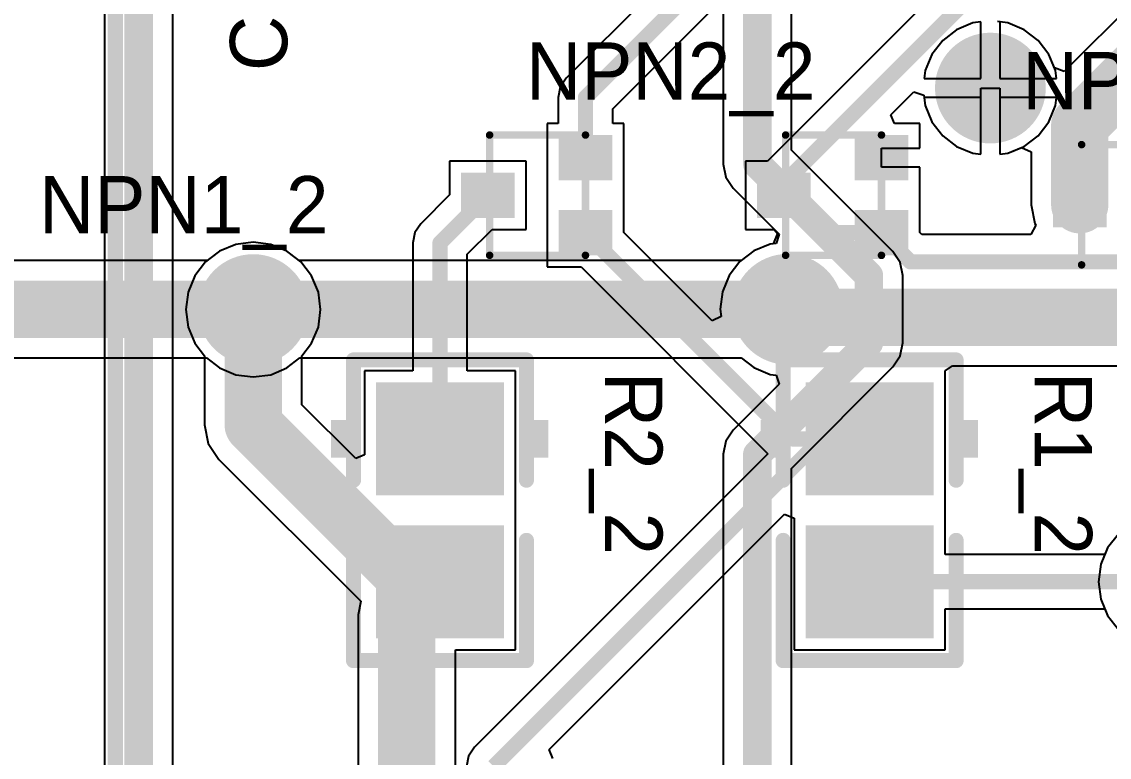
# Model space of a CAD drawing. Header units: millimetres. Extents: x 0.67 to 7.75, y 0.64 to 6.06.
# Drawn here: x 2.979 to 3.548, y 1.546 to 1.931 of the extents above; entities that cross this region are included whole.
import ezdxf

# ---------------------------------------------------------------- set-up
doc = ezdxf.new("R2010")
doc.units = ezdxf.units.MM
doc.header["$MEASUREMENT"] = 0
for name, color, linetype in [('BottomLayer', 5, 'Continuous'), ('BottomSolder', 6, 'Continuous'), ('MultiLayer', 9, 'Continuous'), ('TopLayer', 1, 'Continuous'), ('TopOverlay', 2, 'Continuous'), ('TopPaste', 8, 'Continuous'), ('TopSolder', 216, 'Continuous'), ('ViaHoleLayer', 16, 'Continuous')]:
    doc.layers.add(name, color=color, linetype=linetype)

# ---------------------------------------------------------------- blocks, each defined once
blk = doc.blocks.new('CC2012_0805_71')
at = {"layer": 'TopLayer'}
for points in [[(-0.06299, -0.02953), (-0.01181, -0.02953), (-0.06299, 0.02953), (-0.01181, 0.02953)], [(0.01181, -0.02953), (0.06299, -0.02953), (0.01181, 0.02953), (0.06299, 0.02953)]]:
    blk.add_solid(points, dxfattribs=at)
at = {"layer": 'TopOverlay', "const_width": 0.00787}
for points in [[(-0.07874, -0.04528), (-0.07874, 0.04528)], [(-0.01575, 0.04528), (-0.07874, 0.04528)], [(0.07874, 0.04528), (0.01575, 0.04528)], [(0.07874, -0.04528), (0.07874, 0.04528)], [(-0.01575, -0.04528), (-0.07874, -0.04528)], [(0.07874, -0.04528), (0.01575, -0.04528)]]:
    blk.add_lwpolyline(points, dxfattribs=at)
at = {"layer": 'TopOverlay', "const_width": 0.00394}
for points in [[(-0.08071, 0.04528, 1), (-0.07677, 0.04528, 1)], [(-0.08071, 0.04528, 1), (-0.07677, 0.04528, 1)], [(-0.01772, 0.04528, 1), (-0.01378, 0.04528, 1)], [(0.01378, 0.04528, 1), (0.01772, 0.04528, 1)], [(0.07677, 0.04528, 1), (0.08071, 0.04528, 1)], [(0.07677, 0.04528, 1), (0.08071, 0.04528, 1)], [(-0.08071, -0.04528, 1), (-0.07677, -0.04528, 1)], [(-0.08071, -0.04528, 1), (-0.07677, -0.04528, 1)], [(-0.01772, -0.04528, 1), (-0.01378, -0.04528, 1)], [(0.01378, -0.04528, 1), (0.01772, -0.04528, 1)], [(0.07677, -0.04528, 1), (0.08071, -0.04528, 1)], [(0.07677, -0.04528, 1), (0.08071, -0.04528, 1)]]:
    blk.add_lwpolyline(points, format="xyb", close=True, dxfattribs=at)
at = {"layer": 'TopOverlay'}
for points in [[(-0.04731, 0.04882), (-0.02762, 0.04882), (-0.04731, 0.05669), (-0.02762, 0.05669)], [(-0.04725, -0.05702), (-0.02756, -0.05702), (-0.04725, -0.04915), (-0.02756, -0.04915)]]:
    blk.add_solid(points, dxfattribs=at)
at = {"layer": 'TopPaste'}
for points in [[(-0.06299, -0.02953), (-0.01181, -0.02953), (-0.06299, 0.02953), (-0.01181, 0.02953)], [(0.01181, -0.02953), (0.06299, -0.02953), (0.01181, 0.02953), (0.06299, 0.02953)]]:
    blk.add_solid(points, dxfattribs=at)
at = {"layer": 'TopSolder'}
for points in [[(-0.06699, -0.03353), (-0.00781, -0.03353), (-0.06699, 0.03353), (-0.00781, 0.03353)], [(0.00781, -0.03353), (0.06699, -0.03353), (0.00781, 0.03353), (0.06699, 0.03353)]]:
    blk.add_solid(points, dxfattribs=at)
blk = doc.blocks.new('CC2012_0805_72')
at = {"layer": 'TopLayer'}
for points in [[(-0.06299, -0.02953), (-0.01181, -0.02953), (-0.06299, 0.02953), (-0.01181, 0.02953)], [(0.01181, -0.02953), (0.06299, -0.02953), (0.01181, 0.02953), (0.06299, 0.02953)]]:
    blk.add_solid(points, dxfattribs=at)
at = {"layer": 'TopOverlay', "const_width": 0.00787}
for points in [[(-0.07874, -0.04528), (-0.07874, 0.04528)], [(-0.01575, 0.04528), (-0.07874, 0.04528)], [(0.07874, 0.04528), (0.01575, 0.04528)], [(0.07874, -0.04528), (0.07874, 0.04528)], [(-0.01575, -0.04528), (-0.07874, -0.04528)], [(0.07874, -0.04528), (0.01575, -0.04528)]]:
    blk.add_lwpolyline(points, dxfattribs=at)
at = {"layer": 'TopOverlay', "const_width": 0.00394}
for points in [[(-0.08071, 0.04528, 1), (-0.07677, 0.04528, 1)], [(-0.08071, 0.04528, 1), (-0.07677, 0.04528, 1)], [(-0.01772, 0.04528, 1), (-0.01378, 0.04528, 1)], [(0.01378, 0.04528, 1), (0.01772, 0.04528, 1)], [(0.07677, 0.04528, 1), (0.08071, 0.04528, 1)], [(0.07677, 0.04528, 1), (0.08071, 0.04528, 1)], [(-0.08071, -0.04528, 1), (-0.07677, -0.04528, 1)], [(-0.08071, -0.04528, 1), (-0.07677, -0.04528, 1)], [(-0.01772, -0.04528, 1), (-0.01378, -0.04528, 1)], [(0.01378, -0.04528, 1), (0.01772, -0.04528, 1)], [(0.07677, -0.04528, 1), (0.08071, -0.04528, 1)], [(0.07677, -0.04528, 1), (0.08071, -0.04528, 1)]]:
    blk.add_lwpolyline(points, format="xyb", close=True, dxfattribs=at)
at = {"layer": 'TopOverlay'}
for points in [[(-0.04731, 0.04882), (-0.02762, 0.04882), (-0.04731, 0.05669), (-0.02762, 0.05669)], [(-0.04724, -0.05702), (-0.02756, -0.05702), (-0.04724, -0.04915), (-0.02756, -0.04915)]]:
    blk.add_solid(points, dxfattribs=at)
at = {"layer": 'TopPaste'}
for points in [[(-0.06299, -0.02953), (-0.01181, -0.02953), (-0.06299, 0.02953), (-0.01181, 0.02953)], [(0.01181, -0.02953), (0.06299, -0.02953), (0.01181, 0.02953), (0.06299, 0.02953)]]:
    blk.add_solid(points, dxfattribs=at)
at = {"layer": 'TopSolder'}
for points in [[(-0.06699, -0.03353), (-0.00781, -0.03353), (-0.06699, 0.03353), (-0.00781, 0.03353)], [(0.00781, -0.03353), (0.06699, -0.03353), (0.00781, 0.03353), (0.06699, 0.03353)]]:
    blk.add_solid(points, dxfattribs=at)
blk = doc.blocks.new('MMBT3904T_75')
at = {"layer": 'TopLayer'}
for points in [[(0.00787, -0.01004), (0.00787, 0.01004), (-0.00787, -0.01004), (-0.00787, 0.01004)], [(-0.01181, -0.06122), (-0.01181, -0.04114), (-0.02756, -0.06122), (-0.02756, -0.04114)], [(0.02756, -0.06122), (0.02756, -0.04114), (0.01181, -0.06122), (0.01181, -0.04114)]]:
    blk.add_solid(points, dxfattribs=at)
at = {"layer": 'TopOverlay', "const_width": 0.00394}
for points in [[(-0.0315, -0.00098), (0.0315, -0.00098)], [(-0.0315, -0.00098), (-0.0315, -0.05118)], [(0.0315, -0.00098), (0.0315, -0.05118)], [(-0.0315, -0.05118), (0.0315, -0.05118)]]:
    blk.add_lwpolyline(points, dxfattribs=at)
at = {"layer": 'TopOverlay', "const_width": 0.00197}
for points in [[(-0.03248, -0.00098, 1), (-0.03051, -0.00098, 1)], [(-0.03248, -0.00098, 1), (-0.03051, -0.00098, 1)], [(0.03051, -0.00098, 1), (0.03248, -0.00098, 1)], [(0.03051, -0.00098, 1), (0.03248, -0.00098, 1)], [(-0.03248, -0.05118, 1), (-0.03051, -0.05118, 1)], [(-0.03248, -0.05118, 1), (-0.03051, -0.05118, 1)], [(0.03051, -0.05118, 1), (0.03248, -0.05118, 1)], [(0.03051, -0.05118, 1), (0.03248, -0.05118, 1)]]:
    blk.add_lwpolyline(points, format="xyb", close=True, dxfattribs=at)
at = {"layer": 'TopPaste'}
for points in [[(0.00787, -0.01004), (0.00787, 0.01004), (-0.00787, -0.01004), (-0.00787, 0.01004)], [(-0.01181, -0.06122), (-0.01181, -0.04114), (-0.02756, -0.06122), (-0.02756, -0.04114)], [(0.02756, -0.06122), (0.02756, -0.04114), (0.01181, -0.06122), (0.01181, -0.04114)]]:
    blk.add_solid(points, dxfattribs=at)
at = {"layer": 'TopSolder'}
for points in [[(0.01187, -0.01404), (0.01187, 0.01404), (-0.01187, -0.01404), (-0.01187, 0.01404)], [(-0.00781, -0.06522), (-0.00781, -0.03714), (-0.03156, -0.06522), (-0.03156, -0.03714)], [(0.03156, -0.06522), (0.03156, -0.03714), (0.00781, -0.06522), (0.00781, -0.03714)]]:
    blk.add_solid(points, dxfattribs=at)
blk = doc.blocks.new('MMBT3904T_76')
at = {"layer": 'TopLayer'}
for points in [[(0.00787, -0.01004), (0.00787, 0.01004), (-0.00787, -0.01004), (-0.00787, 0.01004)], [(-0.01181, -0.06122), (-0.01181, -0.04114), (-0.02756, -0.06122), (-0.02756, -0.04114)], [(0.02756, -0.06122), (0.02756, -0.04114), (0.01181, -0.06122), (0.01181, -0.04114)]]:
    blk.add_solid(points, dxfattribs=at)
at = {"layer": 'TopOverlay', "const_width": 0.00394}
for points in [[(-0.0315, -0.00098), (0.0315, -0.00098)], [(-0.0315, -0.00098), (-0.0315, -0.05118)], [(0.0315, -0.00098), (0.0315, -0.05118)], [(-0.0315, -0.05118), (0.0315, -0.05118)]]:
    blk.add_lwpolyline(points, dxfattribs=at)
at = {"layer": 'TopOverlay', "const_width": 0.00197}
for points in [[(-0.03248, -0.00098, 1), (-0.03051, -0.00098, 1)], [(-0.03248, -0.00098, 1), (-0.03051, -0.00098, 1)], [(0.03051, -0.00098, 1), (0.03248, -0.00098, 1)], [(0.03051, -0.00098, 1), (0.03248, -0.00098, 1)], [(-0.03248, -0.05118, 1), (-0.03051, -0.05118, 1)], [(-0.03248, -0.05118, 1), (-0.03051, -0.05118, 1)], [(0.03051, -0.05118, 1), (0.03248, -0.05118, 1)], [(0.03051, -0.05118, 1), (0.03248, -0.05118, 1)]]:
    blk.add_lwpolyline(points, format="xyb", close=True, dxfattribs=at)
at = {"layer": 'TopPaste'}
for points in [[(0.00787, -0.01004), (0.00787, 0.01004), (-0.00787, -0.01004), (-0.00787, 0.01004)], [(-0.01181, -0.06122), (-0.01181, -0.04114), (-0.02756, -0.06122), (-0.02756, -0.04114)], [(0.02756, -0.06122), (0.02756, -0.04114), (0.01181, -0.06122), (0.01181, -0.04114)]]:
    blk.add_solid(points, dxfattribs=at)
at = {"layer": 'TopSolder'}
for points in [[(0.01187, -0.01404), (0.01187, 0.01404), (-0.01187, -0.01404), (-0.01187, 0.01404)], [(-0.00781, -0.06522), (-0.00781, -0.03714), (-0.03156, -0.06522), (-0.03156, -0.03714)], [(0.03156, -0.06522), (0.03156, -0.03714), (0.00781, -0.06522), (0.00781, -0.03714)]]:
    blk.add_solid(points, dxfattribs=at)
blk = doc.blocks.new('MMBT3904T_77')
at = {"layer": 'TopLayer'}
for points in [[(0.00787, -0.01004), (0.00787, 0.01004), (-0.00787, -0.01004), (-0.00787, 0.01004)], [(-0.01181, -0.06122), (-0.01181, -0.04114), (-0.02756, -0.06122), (-0.02756, -0.04114)], [(0.02756, -0.06122), (0.02756, -0.04114), (0.01181, -0.06122), (0.01181, -0.04114)]]:
    blk.add_solid(points, dxfattribs=at)
at = {"layer": 'TopOverlay', "const_width": 0.00394}
for points in [[(-0.0315, -0.00098), (0.0315, -0.00098)], [(-0.0315, -0.00098), (-0.0315, -0.05118)], [(0.0315, -0.00098), (0.0315, -0.05118)], [(-0.0315, -0.05118), (0.0315, -0.05118)]]:
    blk.add_lwpolyline(points, dxfattribs=at)
at = {"layer": 'TopOverlay', "const_width": 0.00197}
for points in [[(-0.03248, -0.00098, 1), (-0.03051, -0.00098, 1)], [(-0.03248, -0.00098, 1), (-0.03051, -0.00098, 1)], [(0.03051, -0.00098, 1), (0.03248, -0.00098, 1)], [(0.03051, -0.00098, 1), (0.03248, -0.00098, 1)], [(-0.03248, -0.05118, 1), (-0.03051, -0.05118, 1)], [(-0.03248, -0.05118, 1), (-0.03051, -0.05118, 1)], [(0.03051, -0.05118, 1), (0.03248, -0.05118, 1)], [(0.03051, -0.05118, 1), (0.03248, -0.05118, 1)]]:
    blk.add_lwpolyline(points, format="xyb", close=True, dxfattribs=at)
at = {"layer": 'TopPaste'}
for points in [[(0.00787, -0.01004), (0.00787, 0.01004), (-0.00787, -0.01004), (-0.00787, 0.01004)], [(-0.01181, -0.06122), (-0.01181, -0.04114), (-0.02756, -0.06122), (-0.02756, -0.04114)], [(0.02756, -0.06122), (0.02756, -0.04114), (0.01181, -0.06122), (0.01181, -0.04114)]]:
    blk.add_solid(points, dxfattribs=at)
at = {"layer": 'TopSolder'}
for points in [[(0.01187, -0.01404), (0.01187, 0.01404), (-0.01187, -0.01404), (-0.01187, 0.01404)], [(-0.00781, -0.06522), (-0.00781, -0.03714), (-0.03156, -0.06522), (-0.03156, -0.03714)], [(0.03156, -0.06522), (0.03156, -0.03714), (0.00781, -0.06522), (0.00781, -0.03714)]]:
    blk.add_solid(points, dxfattribs=at)

msp = doc.modelspace()

# ---------------------------------------------------------------- linework, layer by layer
at = {"layer": 'BottomLayer'}
for p, q in [((3.34616, 1.98478), (3.34616, 1.8561)), ((3.38184, 1.86349), (3.38184, 1.98037)), ((3.481, 1.93064), (3.47686, 1.9301)), ((3.481, 1.901), (3.481, 1.93064)), ((3.49514, 1.9301), (3.491, 1.93064)), ((3.491, 1.93064), (3.491, 1.901)), ((3.46835, 1.92657), (3.46104, 1.92096)), ((3.47686, 1.9301), (3.46835, 1.92657)), ((3.50365, 1.92657), (3.49514, 1.9301)), ((3.51096, 1.92096), (3.50365, 1.92657)), ((3.46104, 1.92096), (3.45543, 1.91365)), ((3.51657, 1.91365), (3.51096, 1.92096)), ((3.45543, 1.91365), (3.4519, 1.90514)), ((3.5201, 1.90514), (3.51657, 1.91365)), ((3.4519, 1.90514), (3.45136, 1.901)), ((3.52064, 1.901), (3.5201, 1.90514)), ((3.45136, 1.901), (3.481, 1.901)), ((3.491, 1.901), (3.52064, 1.901)), ((3.481, 1.891), (3.45136, 1.891)), ((3.45136, 1.891), (3.4519, 1.88686)), ((3.481, 1.86136), (3.481, 1.891)), ((3.52064, 1.891), (3.491, 1.891)), ((3.491, 1.891), (3.491, 1.86136)), ((3.5201, 1.88686), (3.52064, 1.891)), ((3.4519, 1.88686), (3.45543, 1.87835)), ((3.51657, 1.87835), (3.5201, 1.88686)), ((3.45543, 1.87835), (3.46104, 1.87104)), ((3.51096, 1.87104), (3.51657, 1.87835)), ((3.46104, 1.87104), (3.46835, 1.86543)), ((3.50365, 1.86543), (3.51096, 1.87104)), ((3.43496, 1.81037), (3.38184, 1.86349)), ((3.46835, 1.86543), (3.47686, 1.8619)), ((3.49514, 1.8619), (3.50365, 1.86543)), ((3.47686, 1.8619), (3.481, 1.86136)), ((3.491, 1.86136), (3.49514, 1.8619)), ((3.34616, 1.8561), (3.34752, 1.84928)), ((3.34752, 1.84928), (3.35138, 1.84349)), ((3.35138, 1.84349), (3.37547, 1.8194)), ((3.37547, 1.8194), (3.37386, 1.81467)), ((3.09086, 1.8141), (3.08235, 1.81057)), ((3.1, 1.8153), (3.09086, 1.8141)), ((3.10914, 1.8141), (3.1, 1.8153)), ((3.11765, 1.81057), (3.10914, 1.8141)), ((3.37071, 1.81425), (3.3622, 1.81073)), ((3.37386, 1.81467), (3.37071, 1.81425)), ((3.07593, 1.80564), (2.51396, 1.80564)), ((3.08235, 1.81057), (3.07593, 1.80564)), ((3.12407, 1.80564), (3.11765, 1.81057)), ((3.35557, 1.80564), (3.12407, 1.80564)), ((3.3622, 1.81073), (3.35557, 1.80564)), ((3.43883, 1.80459), (3.43496, 1.81037)), ((3.44019, 1.79776), (3.43883, 1.80459)), ((3.44019, 1.76255), (3.44019, 1.79776)), ((3.44019, 1.79776), (3.44019, 1.79776)), ((3.43883, 1.75572), (3.44019, 1.76255)), ((3.44019, 1.76255), (3.44019, 1.76255)), ((2.10351, 1.75466), (3.07552, 1.75466)), ((3.07552, 1.75466), (3.08235, 1.74943)), ((3.11765, 1.74943), (3.12448, 1.75466)), ((3.12448, 1.75466), (3.35557, 1.75466)), ((3.35557, 1.75466), (3.3622, 1.74958)), ((3.43496, 1.74993), (3.43883, 1.75572)), ((3.08235, 1.74943), (3.09086, 1.7459)), ((3.10914, 1.7459), (3.11765, 1.74943)), ((3.3622, 1.74958), (3.37071, 1.74605)), ((3.38184, 1.69681), (3.43496, 1.74993)), ((3.09086, 1.7459), (3.1, 1.7447)), ((3.1, 1.7447), (3.10914, 1.7459)), ((3.37071, 1.74605), (3.37386, 1.74564)), ((3.37386, 1.74564), (3.37547, 1.74091)), ((3.37547, 1.74091), (3.35138, 1.71682)), ((3.35138, 1.71682), (3.34752, 1.71103)), ((3.34752, 1.71103), (3.34616, 1.7042)), ((3.34616, 1.7042), (3.34616, 1.186)), ((3.38184, 1.19339), (3.38184, 1.69681)), ((3.55303, 1.66245), (3.54742, 1.65514)), ((3.54742, 1.65514), (3.54389, 1.64662)), ((3.54389, 1.64662), (3.54269, 1.63748)), ((3.54269, 1.63748), (3.54389, 1.62835)), ((3.54389, 1.62835), (3.54742, 1.61983)), ((3.54742, 1.61983), (3.55303, 1.61252))]:
    msp.add_line(p, q, dxfattribs=at)
for points, const_width in [([(3.364, 1.8561), (3.364, 1.99217)], 0.015), ([(3.364, 1.8561), (3.42235, 1.79776)], 0.015), ([(3.42235, 1.76255), (3.42235, 1.79776)], 0.015), ([(1.055, 1.78015), (3.37985, 1.78015)], 0.03), ([(3.364, 1.7042), (3.42235, 1.76255)], 0.015), ([(3.364, 1.186), (3.364, 1.7042)], 0.015)]:
    msp.add_lwpolyline(points, dxfattribs=dict(at, const_width=const_width))
for points, const_width in [([(3.4735, 1.896, 1), (3.4985, 1.896, 1)], 0.025), ([(3.36025, 1.8561, 1), (3.36775, 1.8561, 1)], 0.0075), ([(3.36025, 1.8561, 1), (3.36775, 1.8561, 1)], 0.0075), ([(3.4186, 1.79776, 1), (3.4261, 1.79776, 1)], 0.0075), ([(3.4186, 1.79776, 1), (3.4261, 1.79776, 1)], 0.0075), ([(3.0875, 1.78, 1), (3.1125, 1.78, 1)], 0.025), ([(3.36735, 1.78015, 1), (3.39235, 1.78015, 1)], 0.025), ([(3.37235, 1.78015, 1), (3.38735, 1.78015, 1)], 0.015), ([(3.4186, 1.76255, 1), (3.4261, 1.76255, 1)], 0.0075), ([(3.4186, 1.76255, 1), (3.4261, 1.76255, 1)], 0.0075), ([(3.36025, 1.7042, 1), (3.36775, 1.7042, 1)], 0.0075), ([(3.36025, 1.7042, 1), (3.36775, 1.7042, 1)], 0.0075)]:
    msp.add_lwpolyline(points, format="xyb", close=True, dxfattribs=dict(at, const_width=const_width))
at = {"layer": 'BottomSolder', "const_width": 0.029}
for points in [[(3.4715, 1.896, 1), (3.5005, 1.896, 1)], [(3.0855, 1.78, 1), (3.1145, 1.78, 1)], [(3.36535, 1.78015, 1), (3.39435, 1.78015, 1)]]:
    msp.add_lwpolyline(points, format="xyb", close=True, dxfattribs=at)
at = {"layer": 'MultiLayer', "const_width": 0.025}
for points in [[(3.4735, 1.896, 1), (3.4985, 1.896, 1)], [(3.0875, 1.78, 1), (3.1125, 1.78, 1)], [(3.36735, 1.78015, 1), (3.39235, 1.78015, 1)]]:
    msp.add_lwpolyline(points, format="xyb", close=True, dxfattribs=at)
at = {"layer": 'TopLayer'}
for p, q in [((3.02216, 2.51983), (3.02216, 1.32159)), ((3.05784, 1.32756), (3.05784, 2.26042)), ((3.53149, 2.01998), (3.36927, 1.85776)), ((3.36663, 2.00391), (3.26388, 1.90116)), ((3.28825, 1.88515), (3.38682, 1.98372)), ((3.6028, 1.98272), (3.52472, 1.90463)), ((3.49514, 1.9301), (3.48976, 1.93081)), ((3.50365, 1.92657), (3.49514, 1.9301)), ((3.51096, 1.92096), (3.50365, 1.92657)), ((3.51657, 1.91365), (3.51096, 1.92096)), ((3.51953, 1.90651), (3.51657, 1.91365)), ((3.52472, 1.90463), (3.51953, 1.90651)), ((3.26079, 1.89653), (3.2597, 1.89107)), ((3.26388, 1.90116), (3.26079, 1.89653)), ((3.2597, 1.89107), (3.2597, 1.89107)), ((3.2597, 1.89107), (3.2597, 1.87745)), ((3.43394, 1.88206), (3.44591, 1.89403)), ((3.44591, 1.89403), (3.45119, 1.89224)), ((3.45119, 1.89224), (3.4519, 1.88686)), ((3.481, 1.86136), (3.481, 1.896)), ((3.481, 1.896), (3.491, 1.896)), ((3.491, 1.896), (3.491, 1.86136)), ((3.28825, 1.87745), (3.28825, 1.88515)), ((3.4519, 1.88686), (3.45543, 1.87835)), ((3.43586, 1.87745), (3.43394, 1.88206)), ((3.2597, 1.87745), (3.25394, 1.87745)), ((3.25394, 1.87745), (3.25394, 1.8417)), ((3.29402, 1.87745), (3.28825, 1.87745)), ((3.29402, 1.8417), (3.29402, 1.87745)), ((3.44902, 1.87745), (3.43586, 1.87745)), ((3.44902, 1.86457), (3.44902, 1.87745)), ((3.45543, 1.87835), (3.46104, 1.87104)), ((3.46104, 1.87104), (3.46835, 1.86543)), ((3.42898, 1.85457), (3.42898, 1.86457)), ((3.42898, 1.86457), (3.44902, 1.86457)), ((3.46835, 1.86543), (3.47686, 1.8619)), ((3.49514, 1.8619), (3.50231, 1.86487)), ((3.50231, 1.86487), (3.50731, 1.86255)), ((3.50731, 1.86255), (3.50731, 1.83489)), ((3.24283, 1.85776), (3.20276, 1.85776)), ((3.20276, 1.85776), (3.20276, 1.84003)), ((3.24283, 1.82201), (3.24283, 1.85776)), ((3.36927, 1.85776), (3.35776, 1.85776)), ((3.35776, 1.85776), (3.35776, 1.82201)), ((3.47686, 1.8619), (3.481, 1.86136)), ((3.491, 1.86136), (3.49514, 1.8619)), ((3.44902, 1.85457), (3.42898, 1.85457)), ((3.44902, 1.8417), (3.44902, 1.85457)), ((3.20276, 1.84003), (3.1877, 1.82498)), ((3.25394, 1.8417), (3.25394, 1.8417)), ((3.25394, 1.8417), (3.25394, 1.83807)), ((3.29402, 1.83807), (3.29402, 1.8417)), ((3.29402, 1.8417), (3.29402, 1.8417)), ((3.44902, 1.83807), (3.44902, 1.8417)), ((3.44902, 1.8417), (3.44902, 1.8417)), ((3.25394, 1.83807), (3.25394, 1.83807)), ((3.25394, 1.83807), (3.25394, 1.80233)), ((3.29402, 1.82035), (3.29402, 1.83807)), ((3.29402, 1.83807), (3.29402, 1.83807)), ((3.44902, 1.82035), (3.44902, 1.83807)), ((3.44902, 1.83807), (3.44902, 1.83807)), ((3.50731, 1.83489), (3.50925, 1.82513)), ((3.1877, 1.82498), (3.18461, 1.82035)), ((3.50982, 1.82427), (3.50715, 1.81927)), ((3.50925, 1.82513), (3.50982, 1.82427)), ((3.18461, 1.82035), (3.18352, 1.81489)), ((3.21207, 1.80897), (3.22511, 1.82201)), ((3.22511, 1.82201), (3.24283, 1.82201)), ((3.3403, 1.77406), (3.29402, 1.82035)), ((3.35776, 1.82201), (3.3728, 1.82201)), ((3.37452, 1.8198), (3.37232, 1.81446)), ((3.3728, 1.82201), (3.37452, 1.8198)), ((3.45009, 1.81927), (3.44902, 1.82035)), ((3.50715, 1.81927), (3.45009, 1.81927)), ((3.09086, 1.8141), (3.08235, 1.81057)), ((3.1, 1.8153), (3.09086, 1.8141)), ((3.10914, 1.8141), (3.1, 1.8153)), ((3.11765, 1.81057), (3.10914, 1.8141)), ((3.18352, 1.81489), (3.18352, 1.81489)), ((3.18352, 1.81489), (3.18352, 1.74788)), ((3.37071, 1.81425), (3.3622, 1.81073)), ((3.37232, 1.81446), (3.37071, 1.81425)), ((3.08235, 1.81057), (3.07504, 1.80496)), ((3.12496, 1.80496), (3.11765, 1.81057)), ((3.21207, 1.74788), (3.21207, 1.80897)), ((3.3622, 1.81073), (3.35488, 1.80512)), ((3.07504, 1.80496), (3.06943, 1.79765)), ((3.13057, 1.79765), (3.12496, 1.80496)), ((3.25394, 1.80233), (3.27166, 1.80233)), ((3.27166, 1.80233), (3.3695, 1.70449)), ((3.35488, 1.80512), (3.34927, 1.7978)), ((3.06943, 1.79765), (3.0659, 1.78914)), ((3.1341, 1.78914), (3.13057, 1.79765)), ((3.34927, 1.7978), (3.34575, 1.78929)), ((3.0659, 1.78914), (3.0647, 1.78)), ((3.1353, 1.78), (3.1341, 1.78914)), ((3.34575, 1.78929), (3.34454, 1.78015)), ((3.0647, 1.78), (3.0659, 1.77086)), ((3.1341, 1.77086), (3.1353, 1.78)), ((3.34454, 1.78015), (3.34504, 1.7764)), ((3.34504, 1.7764), (3.3403, 1.77406)), ((3.0659, 1.77086), (3.06943, 1.76235)), ((3.13057, 1.76235), (3.1341, 1.77086)), ((3.06943, 1.76235), (3.07451, 1.75573)), ((3.12549, 1.75573), (3.13057, 1.76235)), ((3.07451, 1.75573), (3.07451, 1.7196)), ((3.12549, 1.73016), (3.12549, 1.75573)), ((3.46231, 1.74788), (3.46622, 1.75051)), ((3.46622, 1.75051), (3.60594, 1.75051)), ((3.18352, 1.74788), (3.15826, 1.74788)), ((3.15826, 1.74788), (3.15826, 1.70392)), ((3.23731, 1.74788), (3.21207, 1.74788)), ((3.23731, 1.6767), (3.23731, 1.74788)), ((3.46231, 1.6767), (3.46231, 1.74788)), ((3.15364, 1.70201), (3.12549, 1.73016)), ((3.07451, 1.7196), (3.07645, 1.70984)), ((3.07645, 1.70984), (3.08198, 1.70157)), ((3.15826, 1.70392), (3.15364, 1.70201)), ((3.3695, 1.70449), (3.21583, 1.55082)), ((3.08198, 1.70157), (3.15632, 1.62723)), ((3.23731, 1.67307), (3.23731, 1.6767)), ((3.23731, 1.6767), (3.23731, 1.6767)), ((3.46231, 1.67307), (3.46231, 1.6767)), ((3.46231, 1.6767), (3.46231, 1.6767)), ((3.23731, 1.6717), (3.23731, 1.67307)), ((3.23731, 1.67307), (3.23731, 1.67307)), ((3.23731, 1.60189), (3.23731, 1.6717)), ((3.25493, 1.54954), (3.37825, 1.67287)), ((3.37825, 1.67287), (3.38325, 1.6708)), ((3.38325, 1.6708), (3.38325, 1.60189)), ((3.46231, 1.65176), (3.46231, 1.67307)), ((3.46231, 1.67307), (3.46231, 1.67307)), ((3.55303, 1.66245), (3.54742, 1.65514)), ((3.54602, 1.65176), (3.46231, 1.65176)), ((3.54742, 1.65514), (3.54602, 1.65176)), ((3.15632, 1.62723), (3.1549, 1.62009)), ((3.46231, 1.60189), (3.46231, 1.62321)), ((3.46231, 1.62321), (3.54602, 1.62321)), ((3.54602, 1.62321), (3.54742, 1.61983)), ((3.1549, 1.62009), (3.1549, 1.37441)), ((3.54742, 1.61983), (3.55303, 1.61252)), ((3.20588, 1.50061), (3.20588, 1.60189)), ((3.20588, 1.60189), (3.23731, 1.60189)), ((3.38325, 1.60189), (3.46231, 1.60189)), ((3.21583, 1.55082), (3.21273, 1.54619)), ((3.25684, 1.54493), (3.25493, 1.54954)), ((3.21273, 1.54619), (3.21165, 1.54072))]:
    msp.add_line(p, q, dxfattribs=at)
for points, const_width in [([(3.04, 1.3), (3.04, 2.52723)], 0.015), ([(3.27398, 1.89107), (3.4028, 2.01989)], 0.008), ([(3.3778, 1.8461), (3.54158, 2.00989)], 0.008), ([(3.5328, 1.87666), (3.62557, 1.96943)], 0.03), ([(3.27398, 1.85957), (3.27398, 1.89107)], 0.008), ([(3.5328, 1.83489), (3.5328, 1.87666)], 0.03), ([(3.3778, 1.83989), (3.3778, 1.8461)], 0.008), ([(3.1978, 1.81489), (3.2228, 1.83989)], 0.008), ([(3.3778, 1.83989), (3.39748, 1.8202)], 0.008), ([(3.27398, 1.8202), (3.38189, 1.71229)], 0.008), ([(3.39748, 1.8202), (3.42898, 1.8202)], 0.008), ([(3.42898, 1.8202), (3.44418, 1.805)], 0.008), ([(3.1978, 1.71229), (3.1978, 1.81489)], 0.008), ([(3.44418, 1.805), (3.57378, 1.805)], 0.008), ([(3.1, 1.7196), (3.1, 1.78)], 0.03), ([(3.37985, 1.78015), (3.384, 1.776)], 0.03), ([(3.384, 1.776), (3.621, 1.776)], 0.03), ([(3.1, 1.7196), (3.18211, 1.63748)], 0.03), ([(3.22592, 1.54072), (3.39748, 1.71229)], 0.008), ([(3.38189, 1.71229), (3.39748, 1.71229)], 0.008), ([(3.39748, 1.71229), (3.4228, 1.71229)], 0.008), ([(3.18039, 1.62009), (3.19778, 1.63748)], 0.03), ([(3.18211, 1.63748), (3.19778, 1.63748)], 0.03), ([(3.42278, 1.63748), (3.57799, 1.63748)], 0.008), ([(3.18039, 1.33489), (3.18039, 1.62009)], 0.03)]:
    msp.add_lwpolyline(points, dxfattribs=dict(at, const_width=const_width))
for points, const_width in [([(3.4735, 1.896, 1), (3.4985, 1.896, 1)], 0.025), ([(3.27198, 1.89107, 1), (3.27598, 1.89107, 1)], 0.004), ([(3.27198, 1.89107, 1), (3.27598, 1.89107, 1)], 0.004), ([(3.5253, 1.87666, 1), (3.5403, 1.87666, 1)], 0.015), ([(3.5253, 1.87666, 1), (3.5403, 1.87666, 1)], 0.015), ([(3.27198, 1.85957, 1), (3.27598, 1.85957, 1)], 0.004), ([(3.3758, 1.8461, 1), (3.3798, 1.8461, 1)], 0.004), ([(3.3758, 1.8461, 1), (3.3798, 1.8461, 1)], 0.004), ([(3.5253, 1.83489, 1), (3.5403, 1.83489, 1)], 0.015), ([(3.2208, 1.83989, 1), (3.2248, 1.83989, 1)], 0.004), ([(3.3758, 1.83989, 1), (3.3798, 1.83989, 1)], 0.004), ([(3.3758, 1.83989, 1), (3.3798, 1.83989, 1)], 0.004), ([(3.27198, 1.8202, 1), (3.27598, 1.8202, 1)], 0.004), ([(3.39548, 1.8202, 1), (3.39948, 1.8202, 1)], 0.004), ([(3.39548, 1.8202, 1), (3.39948, 1.8202, 1)], 0.004), ([(3.42698, 1.8202, 1), (3.43098, 1.8202, 1)], 0.004), ([(3.42698, 1.8202, 1), (3.43098, 1.8202, 1)], 0.004), ([(3.1958, 1.81489, 1), (3.1998, 1.81489, 1)], 0.004), ([(3.1958, 1.81489, 1), (3.1998, 1.81489, 1)], 0.004), ([(3.44218, 1.805, 1), (3.44618, 1.805, 1)], 0.004), ([(3.44218, 1.805, 1), (3.44618, 1.805, 1)], 0.004), ([(3.0875, 1.78, 1), (3.1125, 1.78, 1)], 0.025), ([(3.36735, 1.78015, 1), (3.39235, 1.78015, 1)], 0.025), ([(3.0925, 1.78, 1), (3.1075, 1.78, 1)], 0.015), ([(3.37235, 1.78015, 1), (3.38735, 1.78015, 1)], 0.015), ([(3.3765, 1.776, 1), (3.3915, 1.776, 1)], 0.015), ([(3.3765, 1.776, 1), (3.3915, 1.776, 1)], 0.015), ([(3.0925, 1.7196, 1), (3.1075, 1.7196, 1)], 0.015), ([(3.0925, 1.7196, 1), (3.1075, 1.7196, 1)], 0.015), ([(3.1958, 1.71229, 1), (3.1998, 1.71229, 1)], 0.004), ([(3.37989, 1.71229, 1), (3.38389, 1.71229, 1)], 0.004), ([(3.37989, 1.71229, 1), (3.38389, 1.71229, 1)], 0.004), ([(3.39548, 1.71229, 1), (3.39948, 1.71229, 1)], 0.004), ([(3.39548, 1.71229, 1), (3.39948, 1.71229, 1)], 0.004), ([(3.39548, 1.71229, 1), (3.39948, 1.71229, 1)], 0.004), ([(3.4208, 1.71229, 1), (3.4248, 1.71229, 1)], 0.004), ([(3.17461, 1.63748, 1), (3.18961, 1.63748, 1)], 0.015), ([(3.17461, 1.63748, 1), (3.18961, 1.63748, 1)], 0.015), ([(3.19028, 1.63748, 1), (3.20528, 1.63748, 1)], 0.015), ([(3.19028, 1.63748, 1), (3.20528, 1.63748, 1)], 0.015), ([(3.42078, 1.63748, 1), (3.42478, 1.63748, 1)], 0.004), ([(3.17289, 1.62009, 1), (3.18789, 1.62009, 1)], 0.015), ([(3.17289, 1.62009, 1), (3.18789, 1.62009, 1)], 0.015)]:
    msp.add_lwpolyline(points, format="xyb", close=True, dxfattribs=dict(at, const_width=const_width))
at = {"layer": 'TopOverlay', "const_width": 0.008}
msp.add_lwpolyline([(3.0278, 1.16989), (3.0278, 2.57489)], dxfattribs=at)
at = {"layer": 'TopSolder', "const_width": 0.029}
for points in [[(3.4715, 1.896, 1), (3.5005, 1.896, 1)], [(3.0855, 1.78, 1), (3.1145, 1.78, 1)], [(3.36535, 1.78015, 1), (3.39435, 1.78015, 1)]]:
    msp.add_lwpolyline(points, format="xyb", close=True, dxfattribs=at)
at = {"layer": 'ViaHoleLayer', "const_width": 0.014}
for points in [[(3.479, 1.896, 1), (3.493, 1.896, 1)], [(3.093, 1.78, 1), (3.107, 1.78, 1)], [(3.37285, 1.78015, 1), (3.38685, 1.78015, 1)]]:
    msp.add_lwpolyline(points, format="xyb", close=True, dxfattribs=at)

# ---------------------------------------------------------------- block references
for name, p, rotation in [('MMBT3904T_77', (3.2228, 1.83989), 90), ('MMBT3904T_76', (3.3778, 1.83989), 90), ('MMBT3904T_75', (3.5328, 1.83489), 90), ('CC2012_0805_71', (3.19778, 1.67489), 270), ('CC2012_0805_72', (3.42278, 1.67489), 270)]:
    msp.add_blockref(name, p, dxfattribs=dict(rotation=rotation))

# ---------------------------------------------------------------- texts
at = {"layer": 'TopOverlay'}
for s, rotation, p in [('CD3_2', 90, (3.1178, 1.90489)), ('R2_2', 270, (3.28428, 1.74739)), ('R1_2', 270, (3.50928, 1.74739))]:
    msp.add_text(s, height=0.03, rotation=rotation, dxfattribs=at).set_placement(p)
for s, p in [('NPN2_2', (3.2428, 1.88989)), ('NPN3_2', (3.5028, 1.88489)), ('NPN1_2', (2.9878, 1.81989))]:
    msp.add_text(s, height=0.03, dxfattribs=at).set_placement(p)

doc.saveas('drawing.dxf')
